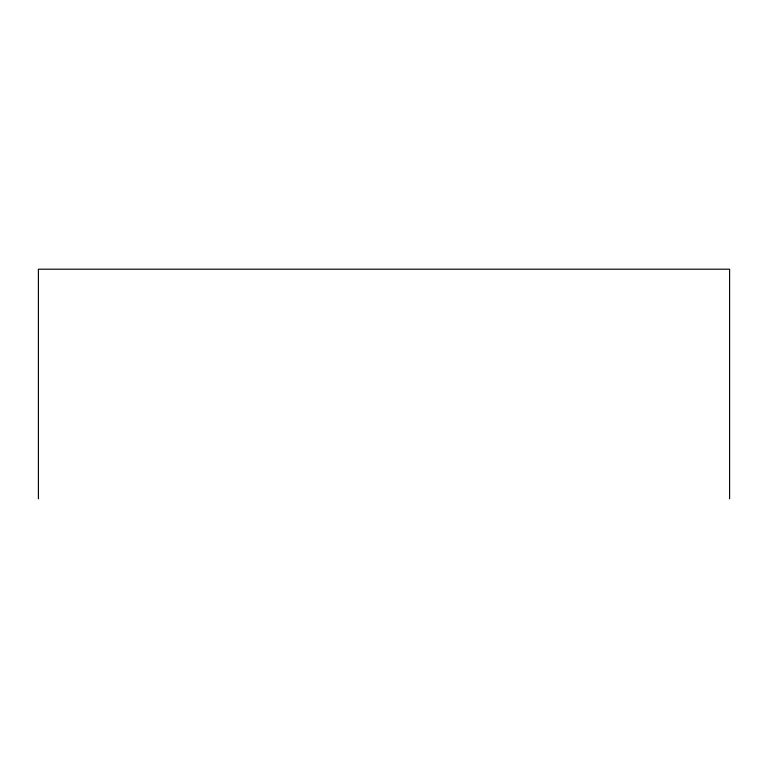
<?xml version="1.0" encoding="UTF-8"?>
<svg xmlns="http://www.w3.org/2000/svg" width="768" height="768" viewBox="0 0 768 768"><rect width="100%" height="100%" fill="white"/><g stroke="black" fill="none" stroke-linecap="round" stroke-linejoin="round"><path stroke-width="1.15" d="M729.6 498.806L729.6 269.194L38.4 269.194L38.4 498.806"/></g></svg>
